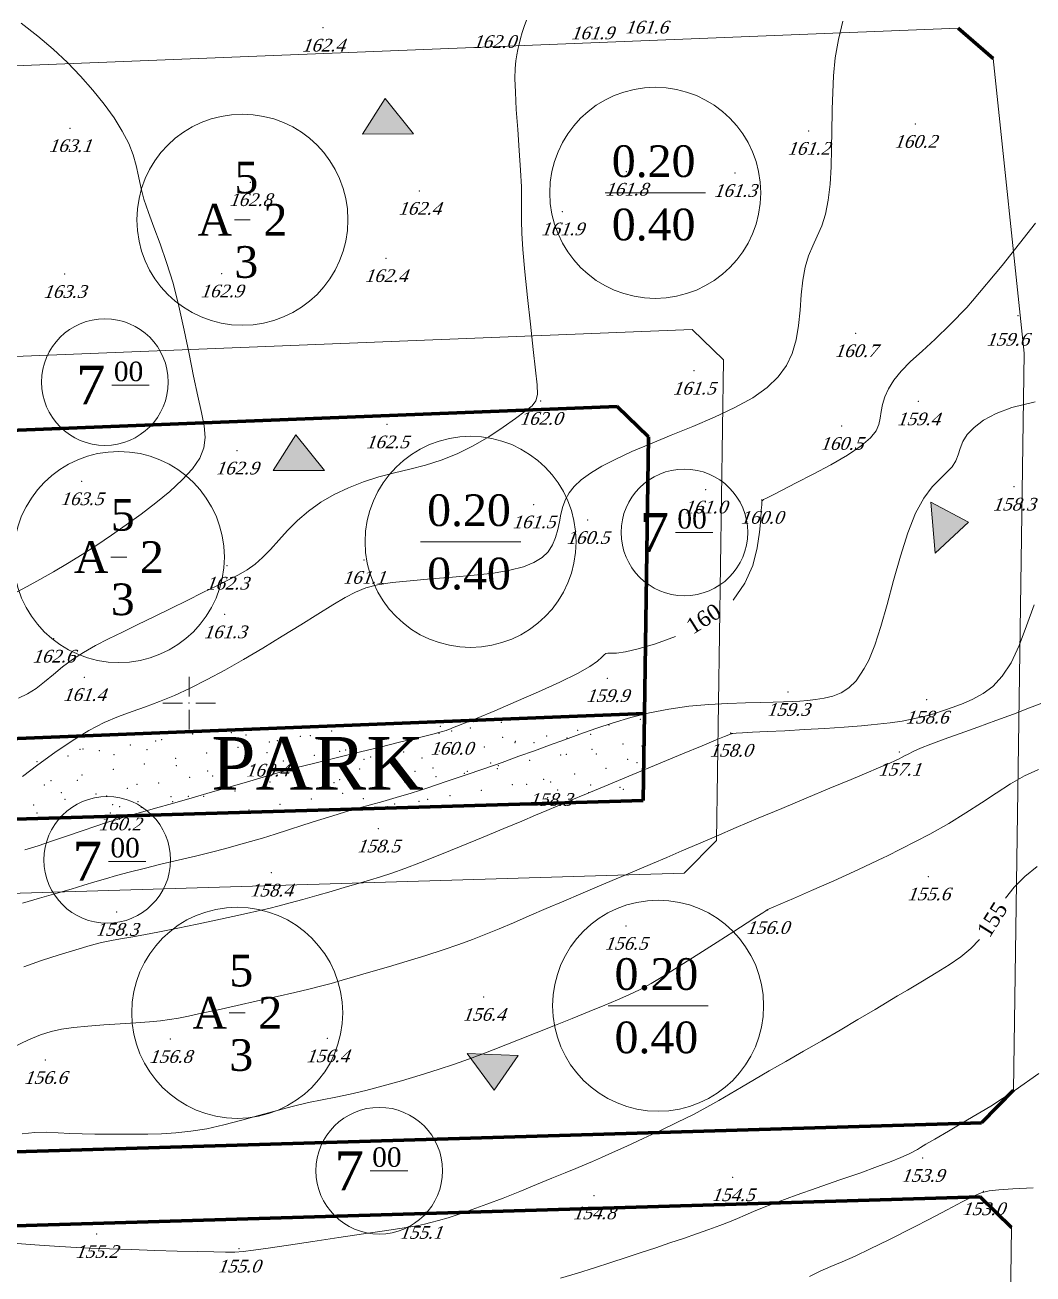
# Model space of a CAD drawing. Header units: millimetres. Extents: x 566284 to 574062, y 4517236 to 4521877.
# Drawn here: x 573672 to 573767.5, y 4518200.8 to 4518319.1 of the extents above; entities that cross this region are included whole.
import ezdxf

# ---------------------------------------------------------------- set-up
doc = ezdxf.new("R2010")
doc.units = ezdxf.units.MM
for name, color, linetype in [('ADAKENARI', 7, 'Continuous'), ('SM_DAIRE', 7, 'Continuous'), ('SM_TAKS', 7, 'Continuous'), ('SM_YAPI', 7, 'Continuous'), ('SM_YGEN', 7, 'Continuous'), ('TR_PARK', 7, 'Continuous'), ('YAZI', 7, 'Continuous')]:
    doc.layers.add(name, color=color, linetype=linetype)
for name, color, linetype, lineweight in [('EGRI_10M', 1, 'Continuous', 0), ('EGRI_10M_MKOT', 18, 'Continuous', 0), ('EGRI_1M', 18, 'Continuous', 0), ('EGRI_2M', 18, 'Continuous', 0), ('EGRI_5M', 1, 'Continuous', 0), ('EGRI_5M_MKOT', 18, 'Continuous', 0), ('GRID', 18, 'Continuous', 0), ('NKOT', 1, 'Continuous', 0), ('NOKTA', 18, 'Continuous', 0)]:
    doc.layers.add(name, color=color, linetype=linetype, lineweight=lineweight)
doc.styles.get("Standard").update_dxf_attribs({"font": 'TimesNewRoman.ttf'})

# ---------------------------------------------------------------- blocks, each defined once
blk = doc.blocks.new('240')
at = {"layer": 'GRID', "lineweight": 0}
for p, q in [((0, 2.5), (0, 0.625)), ((-2.5, 0), (-0.625, 0)), ((0.625, 0), (2.5, 0)), ((0, -0.625), (0, -2.5))]:
    blk.add_line(p, q, dxfattribs=at)
blk.add_point((0, 0), dxfattribs=at)

msp = doc.modelspace()

# ---------------------------------------------------------------- hatches: boundary and pattern name
at = {"layer": 'YAZI', "lineweight": 0}
for points in [[(573706.11, 4518312.17), (573703.96, 4518308.78), (573708.81, 4518308.8), (573706.11, 4518312.17)], [(573697.66, 4518280.29), (573695.51, 4518276.9), (573700.36, 4518276.92), (573697.66, 4518280.29)], [(573757.85, 4518273.91), (573758.23, 4518269.07), (573761.39, 4518272.02), (573757.85, 4518273.91)], [(573713.9, 4518221.69), (573716.44, 4518218.2), (573718.74, 4518221.48), (573713.9, 4518221.69)]]:
    msp.add_hatch(color=256, dxfattribs=at).paths.add_polyline_path(points)

# ---------------------------------------------------------------- linework, layer by layer
at = {"layer": 'ADAKENARI', "lineweight": 0}
for p, q in [((573760.43, 4518318.81, 179.47), (573663.98, 4518314.96, 159.62)), ((573766.69, 4518288.03, 2.39), (573763.74, 4518315.95, 179.47)), ((573665.27, 4518287.49, 155.98), (573735.23, 4518290.28, 38.57)), ((573735.23, 4518290.28, 155.98), (573738.18, 4518287.4, 38.57)), ((573738.18, 4518287.4, 38.57), (573737.51, 4518241.86, 2.12)), ((573765.67, 4518218.19), (573766.69, 4518288.03, 2.39)), ((573737.51, 4518241.86, 2.12), (573734.47, 4518238.77, 119.3)), ((573734.47, 4518238.77, 2.12), (573667.64, 4518236.76, 119.3)), ((573765.22, 4518187.63), (573765.48, 4518205.19))]:
    msp.add_line(p, q, dxfattribs=at)
at = {"layer": 'ADAKENARI', "lineweight": 70}
for p, q in [((573760.43, 4518318.81, 179.47), (573763.74, 4518315.95, 159.62)), ((573665.59, 4518280.5, 159.59), (573728.12, 4518282.99, 51.17)), ((573728.12, 4518282.99, 159.59), (573731.07, 4518280.11, 51.17)), ((573731.07, 4518280.11, 51.17), (573730.69, 4518253.89, 53.25)), ((573663.96, 4518251.23, 157.6), (573730.69, 4518253.89, 53.63)), ((573730.69, 4518253.89, 53.63), (573730.57, 4518245.65, 156.62)), ((573730.57, 4518245.65, 156.62), (573664.31, 4518243.66, 31.15)), ((573765.67, 4518218.19), (573762.63, 4518215.1)), ((573651.17, 4518204.75, 156.43), (573762.52, 4518208.1, 0)), ((573762.52, 4518208.1), (573765.48, 4518205.19))]:
    msp.add_line(p, q, dxfattribs=at)
at = {"layer": 'ADAKENARI', "lineweight": 100}
msp.add_line((573762.63, 4518215.1, 156.43), (573668.78, 4518212.28, 153.93), dxfattribs=at)
at = {"layer": 'EGRI_10M', "lineweight": 0, "elevation": 160}
for points in [[(573739.09, 4518264.64), (573740.22, 4518266.23), (573740.96, 4518267.91), (573741.39, 4518269.57), (573741.61, 4518271.08), (573741.71, 4518272.3), (573741.77, 4518273.14), (573741.81, 4518273.66), (573741.83, 4518273.93), (573741.85, 4518274.04), (573741.85, 4518274.06), (573741.87, 4518274.08), (573741.98, 4518274.15), (573742.27, 4518274.3), (573742.83, 4518274.59), (573743.75, 4518275.05), (573745.07, 4518275.73), (573746.67, 4518276.55), (573748.35, 4518277.46), (573749.93, 4518278.38), (573751.23, 4518279.25), (573752.11, 4518280), (573752.64, 4518280.66), (573752.91, 4518281.27), (573753.03, 4518281.87), (573753.12, 4518282.49), (573753.25, 4518283.16), (573753.48, 4518283.88), (573753.83, 4518284.65), (573754.33, 4518285.47), (573755.02, 4518286.33), (573755.91, 4518287.23), (573757, 4518288.23), (573758.26, 4518289.37), (573759.68, 4518290.73), (573761.24, 4518292.35), (573761.79, 4518292.98), (573764.6, 4518296.34), (573766.24, 4518298.42), (573767.74, 4518300.36)], [(573671.97, 4518240.96), (573673.22, 4518241.36), (573674.59, 4518241.81), (573676.01, 4518242.29), (573677.41, 4518242.77), (573678.71, 4518243.21), (573679.82, 4518243.58), (573680.71, 4518243.86), (573681.46, 4518244.09), (573682.23, 4518244.31), (573683.15, 4518244.57), (573684.36, 4518244.91), (573685.96, 4518245.36), (573687.82, 4518245.89), (573689.77, 4518246.46), (573691.65, 4518247), (573693.29, 4518247.48), (573694.57, 4518247.86), (573695.62, 4518248.17), (573696.62, 4518248.46), (573697.75, 4518248.76), (573699.21, 4518249.13), (573701.09, 4518249.6), (573703.26, 4518250.13), (573705.51, 4518250.68), (573707.62, 4518251.19), (573709.38, 4518251.63), (573710.63, 4518251.94), (573711.44, 4518252.16), (573711.9, 4518252.29), (573712.13, 4518252.37), (573712.23, 4518252.41), (573712.32, 4518252.45), (573712.51, 4518252.52), (573712.91, 4518252.68), (573713.65, 4518252.97), (573714.83, 4518253.46), (573716.51, 4518254.15), (573718.53, 4518255.01), (573720.66, 4518255.93), (573722.67, 4518256.85), (573724.35, 4518257.67), (573725.53, 4518258.34), (573726.26, 4518258.85), (573726.67, 4518259.21), (573726.89, 4518259.45), (573727.04, 4518259.57), (573727.22, 4518259.6), (573727.53, 4518259.59), (573728.06, 4518259.61), (573728.89, 4518259.73), (573730.1, 4518260), (573731.73, 4518260.48), (573733.64, 4518261.19)]]:
    msp.add_lwpolyline(points, dxfattribs=at)
at = {"layer": 'EGRI_1M', "lineweight": 0}
for points, elevation in [([(573671.12, 4518265.35), (573672.2, 4518265.92), (573673.4, 4518266.57), (573674.69, 4518267.31), (573676.03, 4518268.11), (573677.4, 4518268.96), (573678.79, 4518269.85), (573680.19, 4518270.78), (573681.59, 4518271.76), (573682.99, 4518272.78), (573684.38, 4518273.85), (573685.7, 4518274.93), (573686.88, 4518276.02), (573687.86, 4518277.08), (573688.56, 4518278.09), (573688.95, 4518279.06), (573689.06, 4518280.04), (573688.96, 4518281.13), (573688.71, 4518282.41), (573688.36, 4518283.96), (573687.97, 4518285.84), (573687.55, 4518287.96), (573687.08, 4518290.22), (573686.57, 4518292.48), (573686.02, 4518294.65), (573685.41, 4518296.61), (573684.8, 4518298.38), (573684.2, 4518299.96), (573683.68, 4518301.37), (573683.25, 4518302.63), (573682.96, 4518303.76), (573682.73, 4518304.8), (573682.52, 4518305.8), (573682.23, 4518306.81), (573681.82, 4518307.89), (573681.21, 4518309.06), (573680.43, 4518310.32), (573679.49, 4518311.62), (573678.43, 4518312.95), (573677.26, 4518314.27), (573676.01, 4518315.56), (573674.67, 4518316.82), (573673.21, 4518318.06), (573671.62, 4518319.29)], 163), ([(573671.74, 4518247.91), (573673.19, 4518249.02), (573674.8, 4518250.18), (573676.45, 4518251.3), (573678.04, 4518252.27), (573679.49, 4518253.03), (573680.84, 4518253.61), (573682.13, 4518254.08), (573683.41, 4518254.53), (573684.74, 4518255.01), (573686.15, 4518255.6), (573687.65, 4518256.3), (573689.24, 4518257.1), (573690.92, 4518258), (573692.69, 4518259), (573694.52, 4518260.08), (573696.36, 4518261.2), (573698.13, 4518262.29), (573699.75, 4518263.3), (573701.16, 4518264.18), (573702.32, 4518264.87), (573703.32, 4518265.39), (573704.3, 4518265.78), (573705.41, 4518266.07), (573706.77, 4518266.29), (573708.48, 4518266.47), (573710.44, 4518266.64), (573712.51, 4518266.8), (573714.55, 4518266.98), (573716.4, 4518267.19), (573717.95, 4518267.46), (573719.22, 4518267.79), (573720.22, 4518268.19), (573720.99, 4518268.66), (573721.57, 4518269.22), (573721.98, 4518269.86), (573722.27, 4518270.57), (573722.47, 4518271.31), (573722.63, 4518272.06), (573722.78, 4518272.79), (573722.95, 4518273.49), (573723.2, 4518274.15), (573723.55, 4518274.78), (573724.04, 4518275.41), (573724.71, 4518276.03), (573725.58, 4518276.67), (573726.67, 4518277.32), (573727.98, 4518277.99), (573729.51, 4518278.7), (573731.26, 4518279.45), (573733.22, 4518280.25), (573735.28, 4518281.08), (573737.34, 4518281.96), (573739.27, 4518282.87), (573740.97, 4518283.81), (573742.33, 4518284.77), (573743.37, 4518285.78), (573744.15, 4518286.85), (573744.7, 4518288.01), (573745.07, 4518289.28), (573745.3, 4518290.66), (573745.45, 4518292.11), (573745.56, 4518293.55), (573745.7, 4518294.93), (573745.91, 4518296.17), (573746.23, 4518297.24), (573746.64, 4518298.19), (573747.07, 4518299.11), (573747.49, 4518300.09), (573747.85, 4518301.21), (573748.11, 4518302.54), (573748.28, 4518304.05), (573748.38, 4518305.68), (573748.43, 4518307.4), (573748.45, 4518309.14), (573748.47, 4518310.87), (573748.48, 4518311.15), (573748.6, 4518314.3), (573748.78, 4518316.02), (573749.08, 4518317.74), (573749.51, 4518319.48)], 161), ([(573767.71, 4518283.43), (573765.51, 4518282.89), (573764.03, 4518282.31), (573762.84, 4518281.67), (573761.94, 4518281), (573761.29, 4518280.31), (573760.88, 4518279.65), (573760.61, 4518279.01), (573760.41, 4518278.4), (573760.19, 4518277.82), (573759.87, 4518277.27), (573759.36, 4518276.74), (573758.71, 4518276.13), (573757.97, 4518275.35), (573757.18, 4518274.3), (573756.39, 4518272.86), (573755.65, 4518270.99), (573754.95, 4518268.81), (573754.3, 4518266.49), (573753.69, 4518264.2), (573753.1, 4518262.12), (573752.52, 4518260.37), (573751.96, 4518258.95), (573751.53, 4518258.14), (573750.75, 4518256.97), (573750.07, 4518256.33), (573749.33, 4518255.86), (573748.54, 4518255.54), (573747.72, 4518255.33), (573746.92, 4518255.21), (573746.15, 4518255.13), (573745.42, 4518255.07), (573744.68, 4518255.02), (573743.86, 4518254.98), (573742.9, 4518254.95), (573741.71, 4518254.92), (573740.26, 4518254.89), (573738.59, 4518254.84), (573736.78, 4518254.74), (573734.89, 4518254.57), (573733, 4518254.31), (573731.17, 4518253.95), (573729.4, 4518253.5), (573727.72, 4518252.99), (573726.1, 4518252.46), (573724.57, 4518251.92), (573723.12, 4518251.39), (573721.7, 4518250.88), (573720.27, 4518250.36), (573718.78, 4518249.83), (573717.2, 4518249.26), (573715.48, 4518248.66), (573713.69, 4518248.04), (573711.9, 4518247.43), (573710.17, 4518246.86), (573708.57, 4518246.35), (573707.17, 4518245.92), (573705.91, 4518245.56), (573704.73, 4518245.24), (573703.57, 4518244.91), (573702.36, 4518244.57), (573701.06, 4518244.17), (573699.7, 4518243.74), (573698.32, 4518243.3), (573696.97, 4518242.86), (573695.69, 4518242.45), (573694.5, 4518242.09), (573693.37, 4518241.75), (573692.23, 4518241.43), (573691.02, 4518241.1), (573689.67, 4518240.76), (573688.14, 4518240.38), (573686.5, 4518239.99), (573684.85, 4518239.6), (573683.27, 4518239.21), (573681.85, 4518238.85), (573680.65, 4518238.53), (573679.61, 4518238.23), (573678.61, 4518237.93), (573677.56, 4518237.61), (573676.35, 4518237.25), (573674.92, 4518236.83), (573673.35, 4518236.38), (573671.76, 4518235.93)], 159), ([(573670.86, 4518222.29), (573672.31, 4518222.96), (573673.47, 4518223.44), (573674.47, 4518223.76), (573675.46, 4518223.97), (573676.58, 4518224.13), (573677.94, 4518224.26), (573679.45, 4518224.38), (573681.01, 4518224.48), (573682.5, 4518224.58), (573683.79, 4518224.68), (573684.82, 4518224.77), (573685.68, 4518224.88), (573686.52, 4518225.02), (573687.48, 4518225.21), (573688.71, 4518225.48), (573690.28, 4518225.82), (573692.11, 4518226.23), (573694.03, 4518226.65), (573695.9, 4518227.07), (573697.55, 4518227.45), (573698.89, 4518227.77), (573699.99, 4518228.05), (573701, 4518228.32), (573702.05, 4518228.62), (573703.26, 4518228.97), (573704.75, 4518229.4), (573706.43, 4518229.89), (573708.21, 4518230.43), (573709.98, 4518230.97), (573711.63, 4518231.5), (573713.09, 4518232), (573714.4, 4518232.48), (573715.65, 4518232.97), (573716.92, 4518233.49), (573718.27, 4518234.06), (573719.77, 4518234.71), (573721.38, 4518235.4), (573723.04, 4518236.11), (573724.67, 4518236.8), (573726.21, 4518237.46), (573727.62, 4518238.06), (573728.94, 4518238.61), (573730.2, 4518239.15), (573731.47, 4518239.68), (573732.8, 4518240.25), (573734.24, 4518240.87), (573735.81, 4518241.54), (573737.52, 4518242.28), (573739.4, 4518243.08), (573741.47, 4518243.96), (573743.71, 4518244.9), (573746.02, 4518245.87), (573748.25, 4518246.8), (573750.27, 4518247.65), (573751.93, 4518248.34), (573752.67, 4518248.65), (573753.95, 4518249.19), (573754.48, 4518249.42), (573754.82, 4518249.58), (573755.07, 4518249.72), (573755.33, 4518249.87), (573755.68, 4518250.05), (573756.16, 4518250.29), (573756.86, 4518250.59), (573757.83, 4518250.98), (573759.11, 4518251.45), (573760.63, 4518252), (573762.3, 4518252.59), (573764.01, 4518253.21), (573765.67, 4518253.83), (573767.2, 4518254.43), (573768.6, 4518254.95)], 157), ([(573767.52, 4518208.95), (573765.62, 4518208.85), (573764.28, 4518208.77), (573763.35, 4518208.66), (573762.6, 4518208.47), (573761.83, 4518208.14), (573760.81, 4518207.61), (573759.37, 4518206.86), (573757.63, 4518205.95), (573756.28, 4518205.25), (573753.84, 4518204.01), (573752.1, 4518203.16), (573750.65, 4518202.48), (573749.43, 4518201.94), (573748.36, 4518201.48), (573747.36, 4518201.04), (573746.34, 4518200.56)], 153)]:
    msp.add_lwpolyline(points, dxfattribs=dict(at, elevation=elevation))
at = {"layer": 'EGRI_2M', "lineweight": 0}
for points, elevation in [([(573671.38, 4518255.33), (573672.23, 4518255.74), (573673.04, 4518256.27), (573673.85, 4518256.9), (573674.68, 4518257.59), (573675.55, 4518258.31), (573676.5, 4518259.01), (573677.53, 4518259.68), (573678.66, 4518260.32), (573679.89, 4518260.95), (573681.23, 4518261.61), (573682.67, 4518262.31), (573684.21, 4518263.06), (573685.8, 4518263.84), (573687.36, 4518264.61), (573688.84, 4518265.34), (573690.16, 4518265.99), (573691.28, 4518266.54), (573692.22, 4518267.03), (573693.05, 4518267.51), (573693.79, 4518268.03), (573694.51, 4518268.66), (573695.25, 4518269.43), (573696.03, 4518270.3), (573696.87, 4518271.23), (573697.8, 4518272.17), (573698.85, 4518273.07), (573700.02, 4518273.9), (573701.3, 4518274.63), (573702.66, 4518275.28), (573704.08, 4518275.83), (573705.53, 4518276.3), (573706.99, 4518276.69), (573708.46, 4518277.05), (573709.94, 4518277.43), (573711.43, 4518277.89), (573712.94, 4518278.48), (573714.46, 4518279.25), (573715.94, 4518280.11), (573717.3, 4518281.01), (573718.47, 4518281.84), (573719.4, 4518282.53), (573720.04, 4518283.05), (573720.4, 4518283.52), (573720.55, 4518284.11), (573720.52, 4518285.02), (573720.37, 4518286.41), (573720.14, 4518288.38), (573719.88, 4518290.77), (573719.6, 4518293.31), (573719.35, 4518295.75), (573719.17, 4518297.84), (573719.08, 4518299.4), (573719.05, 4518300.57), (573719.05, 4518301.55), (573719.05, 4518302.55), (573719.03, 4518303.78), (573718.94, 4518305.38), (573718.81, 4518307.24), (573718.68, 4518309.21), (573718.55, 4518311.1), (573718.46, 4518312.75), (573718.42, 4518314.04), (573718.44, 4518315), (573718.51, 4518315.73), (573718.6, 4518316.3), (573718.71, 4518316.81), (573718.83, 4518317.32), (573718.96, 4518317.85), (573719.11, 4518318.4), (573719.29, 4518318.97), (573719.51, 4518319.58)], 162), ([(573671.87, 4518229.88), (573673.56, 4518230.47), (573675.23, 4518231.02), (573676.79, 4518231.51), (573678.15, 4518231.9), (573679.24, 4518232.18), (573680.17, 4518232.38), (573681.05, 4518232.54), (573682.03, 4518232.7), (573683.24, 4518232.91), (573684.75, 4518233.21), (573686.48, 4518233.56), (573688.3, 4518233.94), (573690.08, 4518234.31), (573691.67, 4518234.66), (573692.99, 4518234.94), (573694.1, 4518235.19), (573695.09, 4518235.42), (573696.07, 4518235.66), (573697.12, 4518235.94), (573698.33, 4518236.27), (573699.65, 4518236.64), (573701, 4518237.03), (573702.33, 4518237.42), (573703.56, 4518237.78), (573704.65, 4518238.1), (573705.68, 4518238.41), (573706.75, 4518238.76), (573707.99, 4518239.2), (573709.48, 4518239.77), (573711.3, 4518240.49), (573713.33, 4518241.32), (573715.41, 4518242.18), (573717.38, 4518242.99), (573719.06, 4518243.7), (573720.37, 4518244.25), (573721.44, 4518244.7), (573722.47, 4518245.13), (573723.66, 4518245.63), (573725.21, 4518246.28), (573727.24, 4518247.12), (573729.59, 4518248.1), (573732.02, 4518249.11), (573734.3, 4518250.06), (573736.17, 4518250.84), (573737.48, 4518251.38), (573738.28, 4518251.71), (573738.7, 4518251.88), (573738.87, 4518251.95), (573738.91, 4518251.97), (573738.95, 4518251.98), (573739.08, 4518252), (573739.4, 4518252.02), (573739.99, 4518252.06), (573740.94, 4518252.11), (573742.31, 4518252.18), (573744, 4518252.26), (573745.87, 4518252.36), (573747.79, 4518252.47), (573749.62, 4518252.59), (573751.25, 4518252.71), (573752.17, 4518252.8), (573753.97, 4518253), (573755.12, 4518253.17), (573756.17, 4518253.37), (573757.17, 4518253.61), (573758.12, 4518253.87), (573759.04, 4518254.16), (573759.96, 4518254.49), (573760.89, 4518254.85), (573761.83, 4518255.26), (573762.78, 4518255.77), (573763.72, 4518256.46), (573764.61, 4518257.41), (573765.44, 4518258.68), (573766.2, 4518260.33), (573766.91, 4518262.21), (573767.63, 4518264.17)], 158), ([(573671.73, 4518214.05), (573672.92, 4518214.19), (573674.04, 4518214.22), (573675.13, 4518214.17), (573676.24, 4518214.11), (573677.39, 4518214.06), (573678.59, 4518214.04), (573679.82, 4518214.02), (573681.08, 4518214.02), (573682.35, 4518214.03), (573683.63, 4518214.03), (573684.93, 4518214.07), (573686.28, 4518214.15), (573687.7, 4518214.3), (573689.22, 4518214.55), (573690.84, 4518214.91), (573692.54, 4518215.35), (573694.24, 4518215.82), (573695.89, 4518216.28), (573697.44, 4518216.69), (573698.85, 4518217.02), (573700.16, 4518217.3), (573701.46, 4518217.55), (573702.81, 4518217.83), (573704.28, 4518218.17), (573705.92, 4518218.6), (573707.67, 4518219.09), (573709.43, 4518219.62), (573711.14, 4518220.15), (573712.69, 4518220.66), (573714.02, 4518221.13), (573715.22, 4518221.57), (573716.36, 4518222.01), (573717.56, 4518222.48), (573718.9, 4518223.02), (573720.44, 4518223.64), (573722.12, 4518224.3), (573723.83, 4518224.99), (573725.47, 4518225.64), (573726.93, 4518226.24), (573728.15, 4518226.75), (573729.21, 4518227.22), (573730.23, 4518227.72), (573731.32, 4518228.32), (573732.6, 4518229.08), (573734.15, 4518230.03), (573735.85, 4518231.11), (573737.57, 4518232.21), (573739.15, 4518233.23), (573740.44, 4518234.07), (573741.34, 4518234.66), (573741.9, 4518235.01), (573742.19, 4518235.2), (573742.31, 4518235.28), (573742.34, 4518235.29), (573742.38, 4518235.31), (573742.52, 4518235.37), (573742.9, 4518235.53), (573743.62, 4518235.85), (573744.81, 4518236.36), (573746.52, 4518237.11), (573748.64, 4518238.04), (573750.98, 4518239.1), (573753.39, 4518240.23), (573753.66, 4518240.36), (573757.73, 4518242.44), (573759.54, 4518243.48), (573761.16, 4518244.47), (573762.64, 4518245.41), (573764.03, 4518246.33), (573765.37, 4518247.21), (573766.7, 4518247.98), (573768.05, 4518248.58)], 156), ([(573768.08, 4518219.79), (573765.83, 4518218.2), (573763.51, 4518216.7), (573761.32, 4518215.38), (573759.51, 4518214.31), (573758.21, 4518213.56), (573757.37, 4518213.07), (573756.86, 4518212.77), (573756.56, 4518212.59), (573756.32, 4518212.46), (573756.04, 4518212.3), (573755.78, 4518212.17), (573755, 4518211.82), (573754.09, 4518211.45), (573752.79, 4518210.96), (573751.1, 4518210.35), (573749.12, 4518209.66), (573747.06, 4518208.94), (573745.08, 4518208.24), (573743.36, 4518207.62), (573742.04, 4518207.11), (573741.04, 4518206.7), (573740.23, 4518206.35), (573739.51, 4518206.04), (573738.74, 4518205.72), (573737.84, 4518205.37), (573736.79, 4518204.99), (573735.64, 4518204.58), (573734.4, 4518204.16), (573733.1, 4518203.72), (573731.77, 4518203.27), (573730.39, 4518202.81), (573728.97, 4518202.34), (573727.5, 4518201.86), (573725.96, 4518201.37), (573724.36, 4518200.87), (573722.73, 4518200.38)], 154)]:
    msp.add_lwpolyline(points, dxfattribs=dict(at, elevation=elevation))
at = {"layer": 'EGRI_5M', "lineweight": 0, "elevation": 155}
for points in [[(573767.9, 4518239.39), (573766.74, 4518238.46), (573765.73, 4518237.44), (573764.92, 4518236.4)], [(573762.44, 4518232.46), (573761.63, 4518231.62), (573760.67, 4518230.84), (573759.57, 4518230.09), (573758.35, 4518229.33), (573757.03, 4518228.54), (573755.62, 4518227.69), (573754.69, 4518227.13), (573752.56, 4518225.85), (573750.92, 4518224.88), (573749.23, 4518223.89), (573747.49, 4518222.88), (573745.76, 4518221.89), (573744.08, 4518220.93), (573742.52, 4518220.03), (573741.11, 4518219.21), (573739.9, 4518218.49), (573738.81, 4518217.84), (573737.74, 4518217.22), (573736.62, 4518216.59), (573735.34, 4518215.91), (573733.84, 4518215.17), (573732.21, 4518214.38), (573730.57, 4518213.61), (573729.02, 4518212.9), (573727.68, 4518212.29), (573726.63, 4518211.82), (573725.78, 4518211.45), (573725, 4518211.13), (573724.18, 4518210.79), (573723.18, 4518210.38), (573721.93, 4518209.86), (573720.46, 4518209.25), (573718.89, 4518208.61), (573717.29, 4518207.98), (573715.76, 4518207.39), (573714.37, 4518206.88), (573713.15, 4518206.46), (573712.08, 4518206.12), (573711.18, 4518205.85), (573710.45, 4518205.65), (573709.85, 4518205.5), (573709.27, 4518205.38), (573708.54, 4518205.25), (573707.52, 4518205.1), (573706.06, 4518204.88), (573704.07, 4518204.58), (573701.72, 4518204.23), (573699.27, 4518203.86), (573696.96, 4518203.52), (573695.03, 4518203.23), (573693.64, 4518203.03), (573692.66, 4518202.91), (573691.86, 4518202.86), (573691, 4518202.85), (573689.88, 4518202.87), (573688.32, 4518202.91), (573686.4, 4518202.96), (573684.28, 4518203.02), (573682.09, 4518203.09), (573679.98, 4518203.16), (573678.06, 4518203.24), (573676.34, 4518203.32), (573674.78, 4518203.41), (573673.37, 4518203.5), (573672.07, 4518203.6), (573670.86, 4518203.71)]]:
    msp.add_lwpolyline(points, dxfattribs=at)
at = {"layer": 'NOKTA', "lineweight": 0}
for p in [(573700.24, 4518318.86, 162.43), (573676.25, 4518309.34, 163.1), (573746.25, 4518309.08, 161.21), (573756.37, 4518309.74, 160.24), (573728.99, 4518305.22, 161.77), (573739.29, 4518305.09, 161.29), (573693.34, 4518304.22, 162.84), (573709.37, 4518303.4, 162.37), (573722.91, 4518301.45, 161.87), (573706.19, 4518297.02, 162.41), (573690.63, 4518295.57, 162.88), (573675.74, 4518295.52, 163.29), (573766.09, 4518291.57, 159.6), (573750.72, 4518289.91, 160.75), (573735.39, 4518286.36, 161.51), (573720.87, 4518283.49, 161.99), (573756.65, 4518283.45, 159.45), (573706.3, 4518281.27, 162.48), (573749.37, 4518281.12, 160.5), (573692.07, 4518278.79, 162.92), (573677.36, 4518275.88, 163.49), (573736.49, 4518275.11, 160.97), (573765.71, 4518275.37, 158.33), (573720.19, 4518273.69, 161.46), (573741.81, 4518274.12, 160), (573725.3, 4518272.21, 160.5), (573704.1, 4518268.44, 161.14), (573691.14, 4518267.88, 162.29), (573690.92, 4518263.27, 161.34), (573674.7, 4518260.97, 162.57), (573677.6, 4518257.33, 161.39), (573727.19, 4518257.23, 159.89), (573744.3, 4518255.92, 159.34), (573757.45, 4518255.19, 158.6), (573712.41, 4518252.24, 159.98), (573738.88, 4518252.05, 158.01), (573694.93, 4518250.17, 160.39), (573754.86, 4518250.25, 157.08), (573721.8, 4518247.4, 158.27), (573680.97, 4518245.07, 160.2), (573705.47, 4518242.98, 158.53), (573695.32, 4518238.8, 158.39), (573757.61, 4518238.44, 155.61), (573742.36, 4518235.26, 156), (573680.69, 4518235.08, 158.32), (573728.93, 4518233.76, 156.47), (573715.46, 4518227.03, 156.37), (573685.77, 4518223.04, 156.79), (573700.65, 4518223.1, 156.41), (573673.92, 4518221.05, 156.62), (573757.05, 4518211.77, 153.93), (573739.07, 4518209.94, 154.47), (573725.91, 4518208.22, 154.77), (573762.82, 4518208.62, 152.99), (573709.48, 4518206.37, 155.12), (573678.77, 4518204.56, 155.17), (573692.26, 4518203.18, 155.05)]:
    msp.add_point(p, dxfattribs=at)
at = {"layer": 'SM_DAIRE', "lineweight": 0}
for centre, radius in [((573731.72, 4518303.22), 10), ((573692.59, 4518300.67), 10), ((573679.56, 4518285.29), 6), ((573714.22, 4518270.15), 10), ((573680.88, 4518268.71), 10), ((573734.48, 4518271.04), 6), ((573679.78, 4518240.02), 6), ((573692.1, 4518225.53), 10), ((573731.99, 4518226.2), 10), ((573705.56, 4518210.57), 6)]:
    msp.add_circle(centre, radius, dxfattribs=at)
at = {"layer": 'SM_TAKS', "lineweight": 0}
for p, q in [((573726.97, 4518303.22), (573736.47, 4518303.22)), ((573709.47, 4518270.15), (573718.97, 4518270.15)), ((573727.24, 4518226.2), (573736.74, 4518226.2))]:
    msp.add_line(p, q, dxfattribs=at)
at = {"layer": 'SM_YAPI', "lineweight": 0}
for p, q in [((573691.84, 4518300.67), (573693.34, 4518300.67)), ((573680.13, 4518268.71), (573681.63, 4518268.71)), ((573691.35, 4518225.53), (573692.85, 4518225.53))]:
    msp.add_line(p, q, dxfattribs=at)
at = {"layer": 'SM_YGEN', "lineweight": 0}
for p, q in [((573680.22, 4518285.01), (573683.77, 4518285.01)), ((573733.63, 4518271.04), (573737.18, 4518271.04)), ((573679.89, 4518239.88), (573683.45, 4518239.88)), ((573704.71, 4518210.57), (573708.26, 4518210.57))]:
    msp.add_line(p, q, dxfattribs=at)
at = {"layer": 'TR_PARK', "lineweight": 0}
for p in [(573714.49, 4518253.13), (573717.14, 4518253.04), (573717.14, 4518253.04), (573730.29, 4518253.33), (573730.29, 4518253.33), (573687.89, 4518251.95), (573687.89, 4518251.95), (573691.54, 4518252.07), (573691.54, 4518252.07), (573692.94, 4518251.85), (573699.02, 4518251.8), (573701.04, 4518252.23), (573701.04, 4518252.23), (573703.99, 4518252.75), (573703.99, 4518252.75), (573711.23, 4518252), (573711.23, 4518252), (573711.36, 4518252.67), (573714.19, 4518252.52), (573714.19, 4518252.52), (573724.38, 4518252.29), (573724.38, 4518252.29), (573725.6, 4518251.93), (573727.34, 4518252.81), (573727.34, 4518252.81), (573674.74, 4518251.66), (573674.74, 4518251.66), (573681.98, 4518250.9), (573681.98, 4518250.9), (573684.37, 4518251.28), (573684.37, 4518251.28), (573684.93, 4518251.42), (573684.93, 4518251.42), (573692.17, 4518250.67), (573692.17, 4518250.67), (573695.13, 4518251.19), (573695.13, 4518251.19), (573695.89, 4518251.33), (573698.08, 4518251.71), (573698.08, 4518251.71), (573705.32, 4518250.96), (573705.32, 4518250.96), (573708.28, 4518251.48), (573708.28, 4518251.48), (573715.52, 4518250.72), (573715.52, 4518250.72), (573717.27, 4518251.63), (573718.43, 4518251.14), (573718.47, 4518251.25), (573718.47, 4518251.25), (573720.22, 4518251.11), (573721.43, 4518251.77), (573721.43, 4518251.77), (573723.35, 4518251.57), (573728.67, 4518251.01), (573728.67, 4518251.01), (573730.47, 4518250.8), (573730.47, 4518250.8), (573676.07, 4518249.86), (573676.07, 4518249.86), (573677.2, 4518250.49), (573677.2, 4518250.49), (573677.47, 4518250.52), (573679.02, 4518250.38), (573679.02, 4518250.38), (573680.43, 4518250), (573683.55, 4518250.46), (573686.26, 4518249.63), (573686.26, 4518249.63), (573689.22, 4518250.15), (573689.22, 4518250.15), (573699.41, 4518249.92), (573699.41, 4518249.92), (573701.8, 4518250.29), (573702.37, 4518250.44), (573702.37, 4518250.44), (573704.1, 4518249.56), (573704.76, 4518249.77), (573707.88, 4518250.23), (573709.61, 4518249.68), (573709.61, 4518249.68), (573711.26, 4518250.35), (573712.56, 4518250.2), (573712.56, 4518250.2), (573719.8, 4518249.45), (573719.8, 4518249.45), (573722.76, 4518249.97), (573722.76, 4518249.97), (573723.3, 4518250.01), (573723.3, 4518250.01), (573725.71, 4518250.49), (573725.71, 4518250.49), (573726.13, 4518250.06), (573729.09, 4518249.54), (573673.11, 4518249.34), (573673.11, 4518249.34), (573680.35, 4518248.59), (573680.35, 4518248.59), (573683.31, 4518249.11), (573683.31, 4518249.11), (573686.34, 4518248.96), (573689.29, 4518248.44), (573690.55, 4518248.35), (573690.55, 4518248.35), (573692.42, 4518248.9), (573693.5, 4518248.87), (573693.5, 4518248.87), (573696.46, 4518249.4), (573696.46, 4518249.4), (573696.93, 4518248.76), (573703.7, 4518248.64), (573703.7, 4518248.64), (573706.65, 4518249.16), (573706.65, 4518249.16), (573708.96, 4518248.42), (573708.96, 4518248.42), (573710.67, 4518248.73), (573713.9, 4518248.41), (573713.9, 4518248.41), (573716.13, 4518249.21), (573716.13, 4518249.21), (573716.75, 4518248.67), (573716.85, 4518248.93), (573716.85, 4518248.93), (573727.04, 4518248.7), (573727.04, 4518248.7), (573730, 4518249.22), (573730, 4518249.22), (573673.82, 4518247.1), (573674.45, 4518247.54), (573674.45, 4518247.54), (573676.95, 4518247.57), (573677.4, 4518248.07), (573677.4, 4518248.07), (573682.59, 4518247.18), (573684.64, 4518247.31), (573684.64, 4518247.31), (573687.6, 4518247.83), (573687.6, 4518247.83), (573689.76, 4518247.97), (573694.84, 4518247.08), (573694.84, 4518247.08), (573695.2, 4518247.39), (573697.79, 4518247.6), (573697.79, 4518247.6), (573700.75, 4518248.12), (573700.75, 4518248.12), (573701.28, 4518247.34), (573701.8, 4518247.63), (573701.8, 4518247.63), (573707.99, 4518247.37), (573707.99, 4518247.37), (573710.94, 4518247.89), (573710.94, 4518247.89), (573713.62, 4518248.21), (573718.18, 4518247.13), (573718.18, 4518247.13), (573719.53, 4518247.17), (573721.14, 4518247.65), (573721.14, 4518247.65), (573724.09, 4518248.17), (573724.09, 4518248.17), (573725.61, 4518247.11), (573675.43, 4518246.39), (573678.73, 4518246.27), (573678.73, 4518246.27), (573679.73, 4518246.06), (573681.69, 4518246.79), (573681.69, 4518246.79), (573685.81, 4518246), (573687.46, 4518246.04), (573687.46, 4518246.04), (573688.93, 4518246.04), (573688.93, 4518246.04), (573691.88, 4518246.56), (573691.88, 4518246.56), (573694.63, 4518246.84), (573694.63, 4518246.84), (573698.15, 4518246.87), (573702.08, 4518246.32), (573702.08, 4518246.32), (573705.03, 4518246.85), (573705.03, 4518246.85), (573712.27, 4518246.09), (573712.27, 4518246.09), (573715.23, 4518246.61), (573715.23, 4518246.61), (573721.52, 4518245.9), (573722.47, 4518245.86), (573722.47, 4518245.86), (573722.48, 4518246.65), (573725.42, 4518246.38), (573725.42, 4518246.38), (573728.38, 4518246.9), (573728.38, 4518246.9), (573728.69, 4518246.69), (573672.82, 4518245.23), (573672.82, 4518245.23), (573675.78, 4518245.75), (573675.78, 4518245.75), (573680.29, 4518245.25), (573680.29, 4518245.25), (573682.69, 4518245.54), (573683.02, 4518244.99), (573683.02, 4518244.99), (573685.97, 4518245.52), (573685.97, 4518245.52), (573693.21, 4518244.76), (573693.21, 4518244.76), (573696.17, 4518245.28), (573696.17, 4518245.28), (573699.12, 4518245.8), (573699.12, 4518245.8), (573704.06, 4518245.83), (573706.36, 4518245.05), (573706.36, 4518245.05), (573707.02, 4518245.31), (573709.32, 4518245.57), (573709.32, 4518245.57), (573710.14, 4518245.77), (573719.51, 4518245.34), (573719.51, 4518245.34), (573728.39, 4518245.6), (573673.13, 4518244.46), (573673.13, 4518244.46), (573680.06, 4518244.47), (573680.06, 4518244.47), (573688.6, 4518244.5)]:
    msp.add_point(p, dxfattribs=at)
at = {"layer": 'YAZI', "lineweight": 0}
for points in [[(573706.11, 4518312.17, 0), (573703.96, 4518308.78, 0), (573708.81, 4518308.8, 0), (573706.11, 4518312.17, 0)], [(573697.66, 4518280.29, 0), (573695.51, 4518276.9, 0), (573700.36, 4518276.92, 0), (573697.66, 4518280.29, 0)], [(573757.85, 4518273.91, 0), (573758.23, 4518269.07, 0), (573761.39, 4518272.02, 0), (573757.85, 4518273.91, 0)], [(573713.9, 4518221.69, 0), (573716.44, 4518218.2, 0), (573718.74, 4518221.48, 0), (573713.9, 4518221.69, 0)]]:
    msp.add_polyline3d(points, close=True, dxfattribs=at)

# ---------------------------------------------------------------- block references
at = {"layer": 'GRID', "lineweight": 0}
msp.add_blockref('240', (573687.54, 4518254.87), dxfattribs=at)

# ---------------------------------------------------------------- texts
at = {"layer": 'EGRI_10M_MKOT', "lineweight": 0}
msp.add_text('160', height=1.5, rotation=392.3783, dxfattribs=at).set_placement((573735.26, 4518261.33))
at = {"layer": 'EGRI_5M_MKOT', "lineweight": 0}
msp.add_text('155', height=1.5, rotation=57.816, dxfattribs=at).set_placement((573763.37, 4518232.53))
at = {"layer": 'NKOT', "lineweight": 0, "oblique": 20}
for s, p in [('161.6', (573728.82, 4518318.32)), ('162.0', (573714.41, 4518316.95)), ('161.9', (573723.68, 4518317.77)), ('162.4', (573698.19, 4518316.61)), ('160.2', (573754.32, 4518307.49)), ('163.1', (573674.19, 4518307.09)), ('161.2', (573744.19, 4518306.83)), ('161.8', (573726.93, 4518302.96)), ('161.3', (573737.23, 4518302.84)), ('162.8', (573691.29, 4518301.97)), ('162.4', (573707.32, 4518301.15)), ('161.9', (573720.85, 4518299.2)), ('162.4', (573704.14, 4518294.77)), ('163.3', (573673.68, 4518293.27)), ('162.9', (573688.57, 4518293.32)), ('159.6', (573763.05, 4518288.74)), ('160.7', (573748.67, 4518287.66)), ('161.5', (573733.33, 4518284.11)), ('162.0', (573718.81, 4518281.24)), ('159.4', (573754.59, 4518281.2)), ('162.5', (573704.25, 4518279.02)), ('160.5', (573747.32, 4518278.87)), ('162.9', (573690.01, 4518276.54)), ('163.5', (573675.3, 4518273.63)), ('158.3', (573763.65, 4518273.12)), ('161.0', (573734.43, 4518272.85)), ('160.0', (573739.75, 4518271.87)), ('161.5', (573718.14, 4518271.44)), ('160.5', (573723.25, 4518269.96)), ('161.1', (573702.05, 4518266.18)), ('162.3', (573689.09, 4518265.63)), ('161.3', (573688.87, 4518261.02)), ('162.6', (573672.65, 4518258.72)), ('161.4', (573675.55, 4518255.08)), ('159.9', (573725.13, 4518254.98)), ('159.3', (573742.25, 4518253.67)), ('158.6', (573755.39, 4518252.94)), ('160.0', (573710.35, 4518249.99)), ('158.0', (573736.82, 4518249.8)), ('160.4', (573692.87, 4518247.92)), ('157.1', (573752.81, 4518248)), ('158.3', (573719.75, 4518245.14)), ('160.2', (573678.91, 4518242.82)), ('158.5', (573703.41, 4518240.73)), ('158.4', (573693.26, 4518236.55)), ('155.6', (573755.56, 4518236.19)), ('158.3', (573678.63, 4518232.83)), ('156.0', (573740.3, 4518233.01)), ('156.5', (573726.87, 4518231.51)), ('156.4', (573713.41, 4518224.78)), ('156.8', (573683.71, 4518220.79)), ('156.4', (573698.6, 4518220.85)), ('156.6', (573671.86, 4518218.8)), ('153.9', (573754.99, 4518209.52)), ('154.5', (573737.01, 4518207.69)), ('154.8', (573723.86, 4518205.97)), ('153.0', (573760.76, 4518206.36)), ('155.1', (573707.43, 4518204.12)), ('155.2', (573676.71, 4518202.31)), ('155.0', (573690.2, 4518200.93))]:
    msp.add_text(s, height=1.2, dxfattribs=at).set_placement(p)
at = {"layer": 'SM_TAKS', "lineweight": 0}
for s, p in [('0.20', (573727.6, 4518304.72)), ('0.40', (573727.6, 4518298.72)), ('0.40', (573710.1, 4518265.65))]:
    msp.add_text(s, height=3, rotation=0, dxfattribs=at).set_placement(p)
for s, p in [('0.20', (573710.1, 4518271.65)), ('0.20', (573727.86, 4518227.7)), ('0.40', (573727.86, 4518221.7))]:
    msp.add_text(s, height=3, dxfattribs=at).set_placement(p)
at = {"layer": 'SM_YAPI', "lineweight": 0}
for s, p in [('5', (573691.83, 4518303.17)), ('A', (573688.34, 4518299.17)), ('3', (573680.12, 4518263.21)), ('2', (573694.1, 4518224.03))]:
    msp.add_text(s, height=3, dxfattribs=at).set_placement(p)
for s, rotation, p in [('2', 0, (573694.59, 4518299.17)), ('3', 0, (573691.83, 4518295.17)), ('5', 360, (573680.12, 4518271.21)), ('A', 360, (573676.63, 4518267.21)), ('2', 360, (573682.88, 4518267.21)), ('5', 0, (573691.35, 4518228.03)), ('A', 360, (573687.85, 4518224.03)), ('3', 0, (573691.35, 4518220.03))]:
    msp.add_text(s, height=3, rotation=rotation, dxfattribs=at).set_placement(p)
at = {"layer": 'SM_YGEN', "lineweight": 0}
for s, height, p in [('7', 3.69, (573676.83, 4518283.17)), ('00', 1.845, (573733.81, 4518271.41)), ('7', 3.69, (573730.24, 4518269.2)), ('00', 1.845, (573680.08, 4518240.25)), ('00', 1.845, (573704.89, 4518210.94)), ('7', 3.69, (573701.32, 4518208.72))]:
    msp.add_text(s, height=height, dxfattribs=at).set_placement(p)
for s, height, rotation, p in [('00', 1.845, 360, (573680.41, 4518285.38)), ('7', 3.69, 0, (573676.5, 4518238.04))]:
    msp.add_text(s, height=height, rotation=rotation, dxfattribs=at).set_placement(p)
at = {"layer": 'YAZI', "lineweight": 0}
msp.add_text('PARK', height=5, dxfattribs=at).set_placement((573689.64, 4518246.66))

doc.saveas('drawing.dxf')
